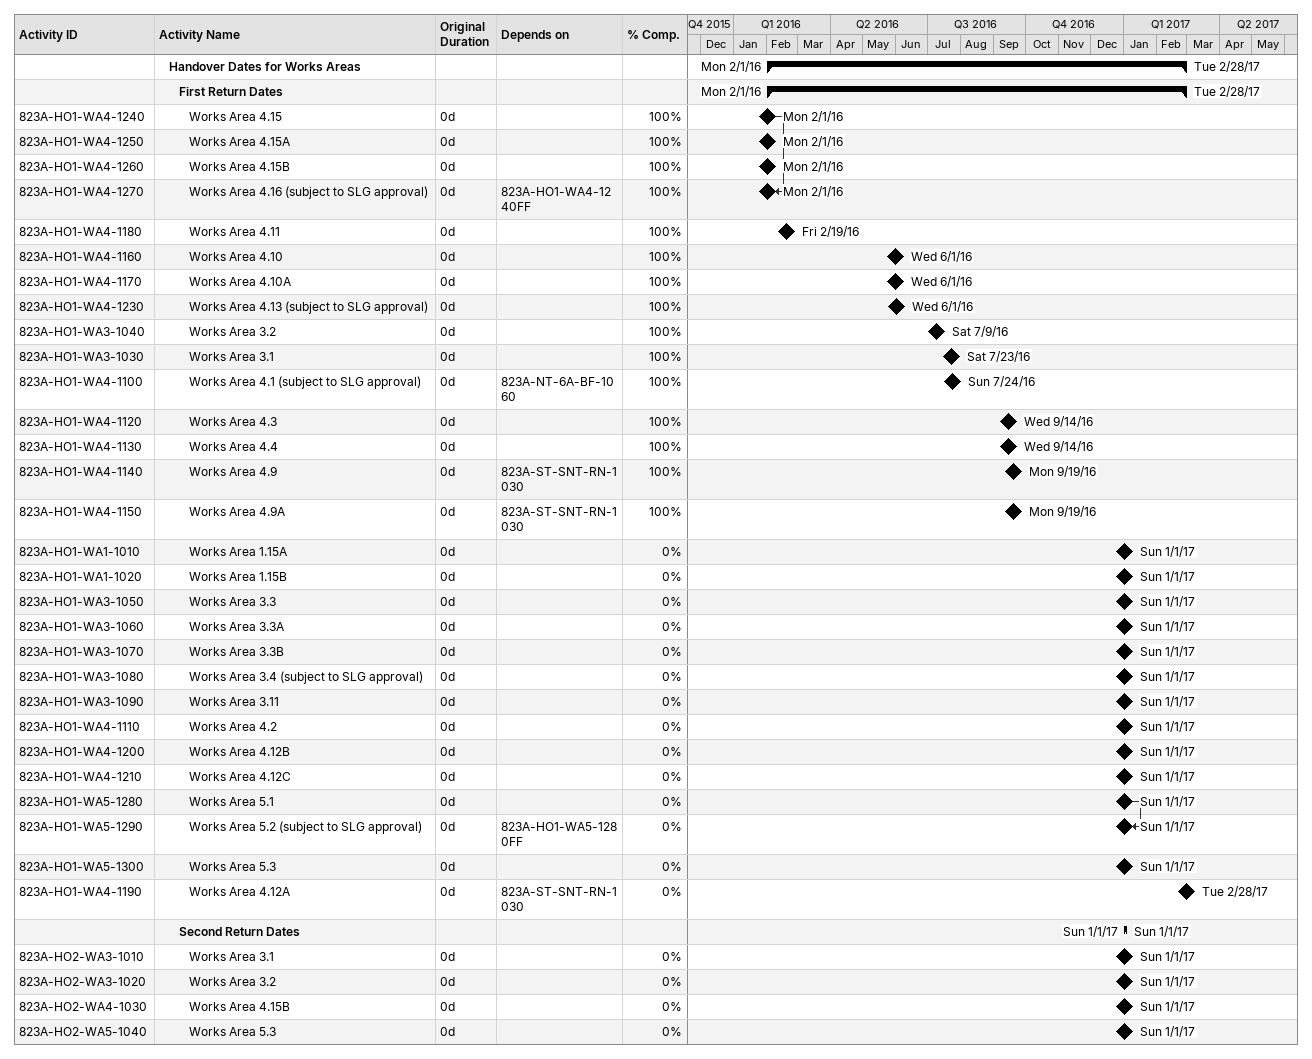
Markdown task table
| ID | Level | Task | Original duration | Start | Finish | Predecessors | % complete |
|---|---|---|---|---|---|---|---|
|  | 2 | **Handover Dates for Works Areas** |  | 2016-02-01 | 2017-02-28 |  |  |
|  | 3 | **First Return Dates** |  | 2016-02-01 | 2017-02-28 |  |  |
| 823A-HO1-WA4-1240 | 4 | Works Area 4.15 | 0d | 2016-02-01 | 2016-02-01 |  | 100 |
| 823A-HO1-WA4-1250 | 4 | Works Area 4.15A | 0d | 2016-02-01 | 2016-02-01 |  | 100 |
| 823A-HO1-WA4-1260 | 4 | Works Area 4.15B | 0d | 2016-02-01 | 2016-02-01 |  | 100 |
| 823A-HO1-WA4-1270 | 4 | Works Area 4.16 (subject to SLG approval) | 0d | 2016-02-01 | 2016-02-01 | 823A-HO1-WA4-1240FF | 100 |
| 823A-HO1-WA4-1180 | 4 | Works Area 4.11 | 0d | 2016-02-19 | 2016-02-19 |  | 100 |
| 823A-HO1-WA4-1160 | 4 | Works Area 4.10 | 0d | 2016-06-01 | 2016-06-01 |  | 100 |
| 823A-HO1-WA4-1170 | 4 | Works Area 4.10A | 0d | 2016-06-01 | 2016-06-01 |  | 100 |
| 823A-HO1-WA4-1230 | 4 | Works Area 4.13 (subject to SLG approval) | 0d | 2016-06-01 | 2016-06-01 |  | 100 |
| 823A-HO1-WA3-1040 | 4 | Works Area 3.2 | 0d | 2016-07-09 | 2016-07-09 |  | 100 |
| 823A-HO1-WA3-1030 | 4 | Works Area 3.1 | 0d | 2016-07-23 | 2016-07-23 |  | 100 |
| 823A-HO1-WA4-1100 | 4 | Works Area 4.1 (subject to SLG approval) | 0d | 2016-07-24 | 2016-07-24 | 823A-NT-6A-BF-1060 | 100 |
| 823A-HO1-WA4-1120 | 4 | Works Area 4.3 | 0d | 2016-09-14 | 2016-09-14 |  | 100 |
| 823A-HO1-WA4-1130 | 4 | Works Area 4.4 | 0d | 2016-09-14 | 2016-09-14 |  | 100 |
| 823A-HO1-WA4-1140 | 4 | Works Area 4.9 | 0d | 2016-09-19 | 2016-09-19 | 823A-ST-SNT-RN-1030 | 100 |
| 823A-HO1-WA4-1150 | 4 | Works Area 4.9A | 0d | 2016-09-19 | 2016-09-19 | 823A-ST-SNT-RN-1030 | 100 |
| 823A-HO1-WA1-1010 | 4 | Works Area 1.15A | 0d | 2017-01-01 | 2017-01-01 |  | 0 |
| 823A-HO1-WA1-1020 | 4 | Works Area 1.15B | 0d | 2017-01-01 | 2017-01-01 |  | 0 |
| 823A-HO1-WA3-1050 | 4 | Works Area 3.3 | 0d | 2017-01-01 | 2017-01-01 |  | 0 |
| 823A-HO1-WA3-1060 | 4 | Works Area 3.3A | 0d | 2017-01-01 | 2017-01-01 |  | 0 |
| 823A-HO1-WA3-1070 | 4 | Works Area 3.3B | 0d | 2017-01-01 | 2017-01-01 |  | 0 |
| 823A-HO1-WA3-1080 | 4 | Works Area 3.4 (subject to SLG approval) | 0d | 2017-01-01 | 2017-01-01 |  | 0 |
| 823A-HO1-WA3-1090 | 4 | Works Area 3.11 | 0d | 2017-01-01 | 2017-01-01 |  | 0 |
| 823A-HO1-WA4-1110 | 4 | Works Area 4.2 | 0d | 2017-01-01 | 2017-01-01 |  | 0 |
| 823A-HO1-WA4-1200 | 4 | Works Area 4.12B | 0d | 2017-01-01 | 2017-01-01 |  | 0 |
| 823A-HO1-WA4-1210 | 4 | Works Area 4.12C | 0d | 2017-01-01 | 2017-01-01 |  | 0 |
| 823A-HO1-WA5-1280 | 4 | Works Area 5.1 | 0d | 2017-01-01 | 2017-01-01 |  | 0 |
| 823A-HO1-WA5-1290 | 4 | Works Area 5.2 (subject to SLG approval) | 0d | 2017-01-01 | 2017-01-01 | 823A-HO1-WA5-1280FF | 0 |
| 823A-HO1-WA5-1300 | 4 | Works Area 5.3 | 0d | 2017-01-01 | 2017-01-01 |  | 0 |
| 823A-HO1-WA4-1190 | 4 | Works Area 4.12A | 0d | 2017-02-28 | 2017-02-28 | 823A-ST-SNT-RN-1030 | 0 |
|  | 3 | **Second Return Dates** |  | 2017-01-01 | 2017-01-01 |  |  |
| 823A-HO2-WA3-1010 | 4 | Works Area 3.1 | 0d | 2017-01-01 | 2017-01-01 |  | 0 |
| 823A-HO2-WA3-1020 | 4 | Works Area 3.2 | 0d | 2017-01-01 | 2017-01-01 |  | 0 |
| 823A-HO2-WA4-1030 | 4 | Works Area 4.15B | 0d | 2017-01-01 | 2017-01-01 |  | 0 |
| 823A-HO2-WA5-1040 | 4 | Works Area 5.3 | 0d | 2017-01-01 | 2017-01-01 |  | 0 |
